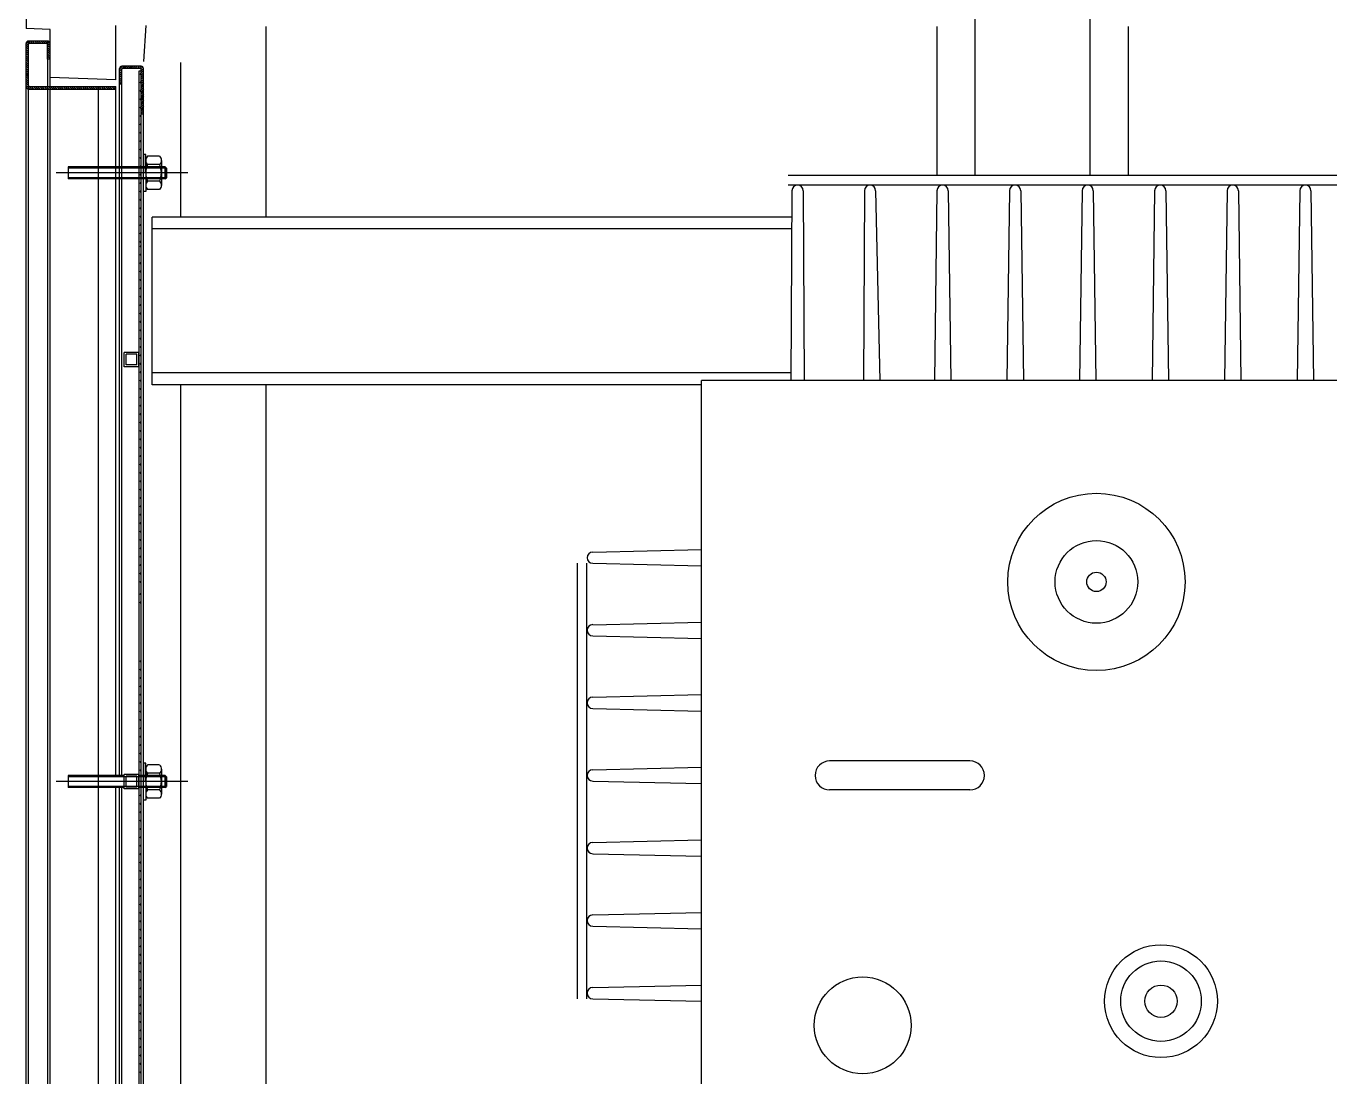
# Model space of a CAD drawing. Header units: millimetres. Extents: x -35961 to -35580, y 154458 to 154764.
# Drawn here: x -35906.196 to -35905.108, y 154634.217 to 154635.094 of the extents above; entities that cross this region are included whole.
import ezdxf

# ---------------------------------------------------------------- set-up
doc = ezdxf.new("R2010")
doc.units = ezdxf.units.MM
doc.header["$MEASUREMENT"] = 0
for name, color, linetype in [('AM_0', 7, 'ByBlock'), ('CONTORNO', 7, 'ByBlock'), ('REJILLA', 7, 'ByBlock'), ('UPN-140', 7, 'ByBlock')]:
    doc.layers.add(name, color=color, linetype=linetype)

msp = doc.modelspace()

# ---------------------------------------------------------------- linework, layer by layer
at = {"layer": 'AM_0', "color": 7}
for p, q in [((-35905.3765, 154634.9694, 0), (-35905.5597, 154634.9694, 0)), ((-35904.3305, 154634.9694, 0), (-35905.3765, 154634.9694, 0)), ((-35905.3765, 154634.9614, 0), (-35905.5597, 154634.9614, 0)), ((-35905.5568, 154634.9567, 0), (-35905.5575, 154634.7985, 0)), ((-35905.5473, 154634.9567, 0), (-35905.5466, 154634.7985, 0)), ((-35905.4962, 154634.9567, 0), (-35905.497, 154634.7985, 0)), ((-35905.4868, 154634.9567, 0), (-35905.4832, 154634.7985, 0)), ((-35905.4356, 154634.9567, 0), (-35905.4377, 154634.7985, 0)), ((-35905.4262, 154634.9567, 0), (-35905.4241, 154634.7985, 0)), ((-35905.3751, 154634.9567, 0), (-35905.3772, 154634.7985, 0)), ((-35904.5286, 154634.9614, 0), (-35905.3765, 154634.9614, 0)), ((-35905.3656, 154634.9567, 0), (-35905.3635, 154634.7985, 0)), ((-35905.3145, 154634.9567, 0), (-35905.3166, 154634.7985, 0)), ((-35905.3051, 154634.9567, 0), (-35905.303, 154634.7985, 0)), ((-35905.2539, 154634.9567, 0), (-35905.256, 154634.7985, 0)), ((-35905.2445, 154634.9567, 0), (-35905.2424, 154634.7985, 0)), ((-35905.1934, 154634.9567, 0), (-35905.1955, 154634.7985, 0)), ((-35905.184, 154634.9567, 0), (-35905.1819, 154634.7985, 0)), ((-35905.1328, 154634.9567, 0), (-35905.1349, 154634.7985, 0)), ((-35905.1234, 154634.9567, 0), (-35905.1213, 154634.7985, 0)), ((-35905.6322, 154634.1391, 0), (-35905.6322, 154634.7985, 0)), ((-35905.4526, 154634.7985, 0), (-35905.6322, 154634.7985, 0)), ((-35904.9117, 154634.7985, 0), (-35905.4526, 154634.7985, 0)), ((-35905.723, 154634.6552, 0), (-35905.6322, 154634.6573, 0)), ((-35905.7358, 154634.2825, 0), (-35905.7358, 154634.6459, 0)), ((-35905.7278, 154634.2824, 0), (-35905.7278, 154634.6458, 0)), ((-35905.723, 154634.6458, 0), (-35905.6322, 154634.6437, 0)), ((-35905.723, 154634.5946, 0), (-35905.6322, 154634.5967, 0)), ((-35905.723, 154634.5852, 0), (-35905.6322, 154634.5831, 0)), ((-35905.723, 154634.5341, 0), (-35905.6322, 154634.5362, 0)), ((-35905.723, 154634.5246, 0), (-35905.6322, 154634.5225, 0)), ((-35905.723, 154634.4735, 0), (-35905.6322, 154634.4756, 0)), ((-35905.4081, 154634.4809, 0), (-35905.5252, 154634.4809, 0)), ((-35905.723, 154634.4641, 0), (-35905.6322, 154634.462, 0)), ((-35905.4081, 154634.4567, 0), (-35905.5252, 154634.4567, 0)), ((-35905.723, 154634.4129, 0), (-35905.6322, 154634.415, 0)), ((-35905.723, 154634.4035, 0), (-35905.6322, 154634.4014, 0)), ((-35905.723, 154634.3524, 0), (-35905.6322, 154634.3545, 0)), ((-35905.723, 154634.343, 0), (-35905.6322, 154634.3409, 0)), ((-35905.723, 154634.2918, 0), (-35905.6322, 154634.2939, 0)), ((-35905.723, 154634.2824, 0), (-35905.6322, 154634.2803, 0))]:
    msp.add_line(p, q, dxfattribs=at)
for centre, radius in [((-35905.3025, 154634.6303, 0), 0.074), ((-35905.3025, 154634.6303, 0), 0.0345), ((-35905.3025, 154634.6303, 0), 0.00807), ((-35905.2486, 154634.2804, 0), 0.0471), ((-35905.2486, 154634.2804, 0), 0.0336), ((-35905.4976, 154634.2602, 0), 0.0404), ((-35905.2486, 154634.2804, 0), 0.0135)]:
    msp.add_circle(centre, radius, dxfattribs=at)
for centre, radius, start, end in [((-35905.552, 154634.9567, 0), 0.00471, 360, 180), ((-35905.4915, 154634.9567, 0), 0.00471, 360, 180), ((-35905.4309, 154634.9567, 0), 0.00471, 360, 180), ((-35905.3704, 154634.9567, 0), 0.00471, 360, 180), ((-35905.3098, 154634.9567, 0), 0.00471, 360, 180), ((-35905.2492, 154634.9567, 0), 0.00471, 360, 180), ((-35905.1887, 154634.9567, 0), 0.00471, 360, 180), ((-35905.1281, 154634.9567, 0), 0.00471, 360, 180), ((-35905.723, 154634.6505, 0), 0.00471, 90, 270), ((-35905.723, 154634.5899, 0), 0.00471, 90, 270), ((-35905.723, 154634.5294, 0), 0.00471, 90, 270), ((-35905.723, 154634.4688, 0), 0.00471, 90, 270), ((-35905.5252, 154634.4688, 0), 0.0121, 90, 270), ((-35905.4081, 154634.4688, 0), 0.0121, 270, 90), ((-35905.723, 154634.4082, 0), 0.00471, 90, 270), ((-35905.723, 154634.3477, 0), 0.00471, 90, 270), ((-35905.723, 154634.2871, 0), 0.00471, 90, 270)]:
    msp.add_arc(centre, radius, start, end, dxfattribs=at)
at = {"layer": 'CONTORNO'}
for p, q in [((-35905.404, 154635.1371, 0), (-35905.404, 154634.9694, 0)), ((-35905.3076, 154634.9694, 0), (-35905.3076, 154635.1371, 0)), ((-35906.121, 154635.0493, 0), (-35906.121, 154635.0945, 0)), ((-35906.096, 154635.0945, 0), (-35906.0981, 154635.0645, 0)), ((-35905.9958, 154635.0938, 0), (-35905.9958, 154634.9348, 0)), ((-35905.4358, 154635.0938, 0), (-35905.4358, 154634.9694, 0)), ((-35905.2758, 154634.9694, 0), (-35905.2758, 154635.0938, 0)), ((-35906.176, 154635.0914, 0), (-35906.196, 154635.0921, 0)), ((-35906.176, 154635.0513, 0), (-35906.176, 154635.0914, 0)), ((-35906.176, 154635.0506, 0), (-35906.176, 154635.0906, 0)), ((-35906.0667, 154634.9348, 0), (-35906.0667, 154635.0638, 0)), ((-35906.121, 154635.0493, 0), (-35906.176, 154635.0513, 0)), ((-35906.0667, 154634.1428, 0), (-35906.0667, 154634.7948, 0)), ((-35905.9958, 154634.7948, 0), (-35905.9958, 154634.1428, 0))]:
    msp.add_line(p, q, dxfattribs=at)
msp.add_arc((-35905.996, 154635.0945, 0), 0.2, 90, 180.6851, dxfattribs=at)
at = {"layer": 'REJILLA', "color": 5}
for p, q in [((-35906.1921, 154635.0796, 0), (-35906.1941, 154635.0816, 0)), ((-35906.194, 154633.8836, 0), (-35906.194, 154635.0816, 0)), ((-35906.178, 154635.0816, 0), (-35906.194, 154635.0816, 0)), ((-35906.1903, 154635.0796, 0), (-35906.1923, 154635.0816, 0)), ((-35906.1886, 154635.0796, 0), (-35906.1906, 154635.0816, 0)), ((-35906.1868, 154635.0796, 0), (-35906.1888, 154635.0816, 0)), ((-35906.185, 154635.0796, 0), (-35906.187, 154635.0816, 0)), ((-35906.1833, 154635.0796, 0), (-35906.1853, 154635.0816, 0)), ((-35906.1815, 154635.0796, 0), (-35906.1835, 154635.0816, 0)), ((-35906.1797, 154635.0796, 0), (-35906.1817, 154635.0816, 0)), ((-35906.176, 154635.0777, 0), (-35906.18, 154635.0816, 0)), ((-35906.176, 154635.0794, 0), (-35906.1782, 154635.0816, 0)), ((-35906.178, 154635.0816, 0), (-35906.178, 154633.8836, 0)), ((-35906.194, 154635.078, 0), (-35906.196, 154635.08, 0)), ((-35906.196, 154633.8836, 0), (-35906.196, 154635.0796, 0)), ((-35906.196, 154635.0436, 0), (-35906.196, 154635.0796, 0)), ((-35906.194, 154635.0762, 0), (-35906.196, 154635.0782, 0)), ((-35906.194, 154635.0745, 0), (-35906.196, 154635.0765, 0)), ((-35906.194, 154635.0727, 0), (-35906.196, 154635.0747, 0)), ((-35906.194, 154635.0709, 0), (-35906.196, 154635.0729, 0)), ((-35906.194, 154635.0692, 0), (-35906.196, 154635.0712, 0)), ((-35906.1938, 154635.0795, 0), (-35906.1953, 154635.0811, 0)), ((-35906.194, 154635.0441, 0), (-35906.194, 154635.0791, 0)), ((-35906.1785, 154635.0796, 0), (-35906.1935, 154635.0796, 0)), ((-35906.178, 154635.0666, 0), (-35906.178, 154635.0791, 0)), ((-35906.176, 154635.0759, 0), (-35906.178, 154635.0779, 0)), ((-35906.176, 154635.0741, 0), (-35906.178, 154635.0761, 0)), ((-35906.176, 154635.0724, 0), (-35906.178, 154635.0744, 0)), ((-35906.176, 154635.0706, 0), (-35906.178, 154635.0726, 0)), ((-35906.176, 154635.0688, 0), (-35906.178, 154635.0708, 0)), ((-35906.176, 154633.8836, 0), (-35906.176, 154635.0796, 0)), ((-35906.176, 154635.0666, 0), (-35906.176, 154635.0796, 0)), ((-35906.194, 154635.0674, 0), (-35906.196, 154635.0694, 0)), ((-35906.194, 154635.0656, 0), (-35906.196, 154635.0676, 0)), ((-35906.194, 154635.0639, 0), (-35906.196, 154635.0659, 0)), ((-35906.194, 154635.0621, 0), (-35906.196, 154635.0641, 0)), ((-35906.194, 154635.0603, 0), (-35906.196, 154635.0623, 0)), ((-35906.194, 154635.0586, 0), (-35906.196, 154635.0606, 0)), ((-35906.176, 154635.0671, 0), (-35906.178, 154635.0691, 0)), ((-35906.1773, 154635.0666, 0), (-35906.178, 154635.0673, 0)), ((-35906.178, 154635.0666, 0), (-35906.178, 154635.0436, 0)), ((-35906.176, 154635.0666, 0), (-35906.178, 154635.0666, 0)), ((-35906.176, 154635.0436, 0), (-35906.176, 154635.0666, 0)), ((-35906.1138, 154635.0606, 0), (-35906.118, 154635.0564, 0)), ((-35906.1155, 154635.0606, 0), (-35906.118, 154635.0582, 0)), ((-35906.1, 154635.0606, 0), (-35906.116, 154635.0606, 0)), ((-35906.112, 154635.0606, 0), (-35906.114, 154635.0586, 0)), ((-35906.1102, 154635.0606, 0), (-35906.1122, 154635.0586, 0)), ((-35906.1085, 154635.0606, 0), (-35906.1105, 154635.0586, 0)), ((-35906.1067, 154635.0606, 0), (-35906.1087, 154635.0586, 0)), ((-35906.1049, 154635.0606, 0), (-35906.1069, 154635.0586, 0)), ((-35906.1032, 154635.0606, 0), (-35906.1052, 154635.0586, 0)), ((-35906.1014, 154635.0606, 0), (-35906.1034, 154635.0586, 0)), ((-35906.0997, 154635.0606, 0), (-35906.1016, 154635.0586, 0)), ((-35906.0985, 154635.06, 0), (-35906.1001, 154635.0584, 0)), ((-35906.194, 154635.0568, 0), (-35906.196, 154635.0588, 0)), ((-35906.194, 154635.055, 0), (-35906.196, 154635.057, 0)), ((-35906.194, 154635.0533, 0), (-35906.196, 154635.0553, 0)), ((-35906.194, 154635.0515, 0), (-35906.196, 154635.0535, 0)), ((-35906.194, 154635.0497, 0), (-35906.196, 154635.0517, 0)), ((-35906.194, 154635.0479, 0), (-35906.196, 154635.0499, 0)), ((-35906.118, 154634.9766, 0), (-35906.118, 154635.0586, 0)), ((-35906.116, 154635.0566, 0), (-35906.118, 154635.0546, 0)), ((-35906.116, 154635.0549, 0), (-35906.118, 154635.0529, 0)), ((-35906.116, 154635.0531, 0), (-35906.118, 154635.0511, 0)), ((-35906.116, 154635.0513, 0), (-35906.118, 154635.0493, 0)), ((-35906.118, 154634.5006, 0), (-35906.118, 154635.0506, 0)), ((-35906.116, 154635.0496, 0), (-35906.118, 154635.0476, 0)), ((-35906.116, 154634.9766, 0), (-35906.116, 154635.0581, 0)), ((-35906.116, 154634.5006, 0), (-35906.116, 154635.0506, 0)), ((-35906.1005, 154635.0586, 0), (-35906.1155, 154635.0586, 0)), ((-35906.1, 154635.0566, 0), (-35906.102, 154635.0566, 0)), ((-35906.1015, 154634.9766, 0), (-35906.1015, 154635.0566, 0)), ((-35906.1015, 154634.5006, 0), (-35906.1015, 154635.0506, 0)), ((-35906.098, 154635.0587, 0), (-35906.1, 154635.0567, 0)), ((-35906.1, 154635.0206, 0), (-35906.1, 154635.0581, 0)), ((-35906.098, 154635.057, 0), (-35906.1, 154635.055, 0)), ((-35906.098, 154635.0552, 0), (-35906.1, 154635.0532, 0)), ((-35906.098, 154635.0534, 0), (-35906.1, 154635.0514, 0)), ((-35906.098, 154635.0517, 0), (-35906.1, 154635.0497, 0)), ((-35906.1, 154634.5006, 0), (-35906.1, 154635.0506, 0)), ((-35906.098, 154635.0499, 0), (-35906.1, 154635.0479, 0)), ((-35906.098, 154634.9766, 0), (-35906.098, 154635.0586, 0)), ((-35906.098, 154634.5006, 0), (-35906.098, 154635.0506, 0)), ((-35906.194, 154635.0462, 0), (-35906.196, 154635.0482, 0)), ((-35906.1912, 154635.0416, 0), (-35906.196, 154635.0464, 0)), ((-35906.193, 154635.0416, 0), (-35906.196, 154635.0446, 0)), ((-35906.1951, 154635.0419, 0), (-35906.1957, 154635.0426, 0)), ((-35906.194, 154635.0416, 0), (-35906.121, 154635.0416, 0)), ((-35906.1935, 154635.0436, 0), (-35906.121, 154635.0436, 0)), ((-35906.1895, 154635.0416, 0), (-35906.1915, 154635.0436, 0)), ((-35906.1877, 154635.0416, 0), (-35906.1897, 154635.0436, 0)), ((-35906.1859, 154635.0416, 0), (-35906.1879, 154635.0436, 0)), ((-35906.1841, 154635.0416, 0), (-35906.1861, 154635.0436, 0)), ((-35906.1824, 154635.0416, 0), (-35906.1844, 154635.0436, 0)), ((-35906.1806, 154635.0416, 0), (-35906.1826, 154635.0436, 0)), ((-35906.1788, 154635.0416, 0), (-35906.1808, 154635.0436, 0)), ((-35906.178, 154635.0426, 0), (-35906.1791, 154635.0436, 0)), ((-35906.1771, 154635.0416, 0), (-35906.178, 154635.0426, 0)), ((-35906.176, 154635.0423, 0), (-35906.1773, 154635.0436, 0)), ((-35906.1753, 154635.0416, 0), (-35906.176, 154635.0423, 0)), ((-35906.1735, 154635.0416, 0), (-35906.1755, 154635.0436, 0)), ((-35906.1718, 154635.0416, 0), (-35906.1738, 154635.0436, 0)), ((-35906.17, 154635.0416, 0), (-35906.172, 154635.0436, 0)), ((-35906.1682, 154635.0416, 0), (-35906.1702, 154635.0436, 0)), ((-35906.1665, 154635.0416, 0), (-35906.1685, 154635.0436, 0)), ((-35906.1647, 154635.0416, 0), (-35906.1667, 154635.0436, 0)), ((-35906.1629, 154635.0416, 0), (-35906.1649, 154635.0436, 0)), ((-35906.1612, 154635.0416, 0), (-35906.1632, 154635.0436, 0)), ((-35906.1594, 154635.0416, 0), (-35906.1614, 154635.0436, 0)), ((-35906.1576, 154635.0416, 0), (-35906.1596, 154635.0436, 0)), ((-35906.1559, 154635.0416, 0), (-35906.1579, 154635.0436, 0)), ((-35906.1541, 154635.0416, 0), (-35906.1561, 154635.0436, 0)), ((-35906.1523, 154635.0416, 0), (-35906.1543, 154635.0436, 0)), ((-35906.1506, 154635.0416, 0), (-35906.1526, 154635.0436, 0)), ((-35906.1488, 154635.0416, 0), (-35906.1508, 154635.0436, 0)), ((-35906.147, 154635.0416, 0), (-35906.149, 154635.0436, 0)), ((-35906.1453, 154635.0416, 0), (-35906.1473, 154635.0436, 0)), ((-35906.1435, 154635.0416, 0), (-35906.1455, 154635.0436, 0)), ((-35906.1417, 154635.0416, 0), (-35906.1437, 154635.0436, 0)), ((-35906.14, 154635.0416, 0), (-35906.142, 154635.0436, 0)), ((-35906.1382, 154635.0416, 0), (-35906.1402, 154635.0436, 0)), ((-35906.1364, 154635.0416, 0), (-35906.1384, 154635.0436, 0)), ((-35906.1347, 154635.0416, 0), (-35906.1367, 154635.0436, 0)), ((-35906.1355, 154633.8856, 0), (-35906.1355, 154635.0436, 0)), ((-35906.1329, 154635.0416, 0), (-35906.1349, 154635.0436, 0)), ((-35906.1311, 154635.0416, 0), (-35906.1331, 154635.0436, 0)), ((-35906.1293, 154635.0416, 0), (-35906.1313, 154635.0436, 0)), ((-35906.1276, 154635.0416, 0), (-35906.1296, 154635.0436, 0)), ((-35906.1258, 154635.0416, 0), (-35906.1278, 154635.0436, 0)), ((-35906.124, 154635.0416, 0), (-35906.126, 154635.0436, 0)), ((-35906.1223, 154635.0416, 0), (-35906.1243, 154635.0436, 0)), ((-35906.121, 154635.0421, 0), (-35906.1225, 154635.0436, 0)), ((-35906.121, 154634.5006, 0), (-35906.121, 154635.0436, 0)), ((-35906.121, 154634.9766, 0), (-35906.121, 154635.0436, 0)), ((-35906.116, 154635.0478, 0), (-35906.118, 154635.0458, 0)), ((-35906.116, 154635.0456, 0), (-35906.118, 154635.0456, 0)), ((-35906.116, 154635.046, 0), (-35906.1164, 154635.0456, 0)), ((-35906.098, 154635.0481, 0), (-35906.1, 154635.0461, 0)), ((-35906.098, 154635.0464, 0), (-35906.1, 154635.0444, 0)), ((-35906.098, 154635.0446, 0), (-35906.1, 154635.0426, 0)), ((-35906.098, 154635.0428, 0), (-35906.1, 154635.0408, 0)), ((-35906.098, 154635.0411, 0), (-35906.1, 154635.0391, 0)), ((-35906.098, 154635.0393, 0), (-35906.1, 154635.0373, 0)), ((-35906.098, 154635.0375, 0), (-35906.1, 154635.0355, 0)), ((-35906.098, 154635.0358, 0), (-35906.1, 154635.0338, 0)), ((-35906.098, 154635.034, 0), (-35906.1, 154635.032, 0)), ((-35906.098, 154635.0322, 0), (-35906.1, 154635.0302, 0)), ((-35906.098, 154635.0304, 0), (-35906.1, 154635.0284, 0)), ((-35906.098, 154635.0287, 0), (-35906.1, 154635.0267, 0)), ((-35906.098, 154635.0269, 0), (-35906.1, 154635.0249, 0)), ((-35906.098, 154635.0251, 0), (-35906.1, 154635.0231, 0)), ((-35906.098, 154635.0234, 0), (-35906.1, 154635.0214, 0)), ((-35906.1, 154634.9766, 0), (-35906.1, 154635.0206, 0)), ((-35906.098, 154635.0206, 0), (-35906.1, 154635.0206, 0)), ((-35906.098, 154635.0216, 0), (-35906.099, 154635.0206, 0)), ((-35906.0799, 154634.9766, 0), (-35906.161, 154634.9766, 0)), ((-35906.161, 154634.9766, 0), (-35906.161, 154634.9666, 0)), ((-35906.0789, 154634.9756, 0), (-35906.161, 154634.9756, 0)), ((-35906.0799, 154634.9766, 0), (-35906.0799, 154634.9666, 0)), ((-35906.0799, 154634.9666, 0), (-35906.0799, 154634.9766, 0)), ((-35906.0799, 154634.9766, 0), (-35906.0789, 154634.9756, 0)), ((-35906.0789, 154634.9756, 0), (-35906.0789, 154634.9676, 0)), ((-35906.061, 154634.9716, 0), (-35906.171, 154634.9716, 0)), ((-35906.0789, 154634.9676, 0), (-35906.161, 154634.9676, 0)), ((-35906.0799, 154634.9666, 0), (-35906.161, 154634.9666, 0)), ((-35906.0799, 154634.9666, 0), (-35906.0789, 154634.9676, 0)), ((-35906.114, 154634.8098, 0), (-35906.114, 154634.8218, 0)), ((-35906.102, 154634.8218, 0), (-35906.114, 154634.8218, 0)), ((-35906.102, 154634.8098, 0), (-35906.102, 154634.8218, 0)), ((-35906.102, 154634.8098, 0), (-35906.114, 154634.8098, 0)), ((-35906.1125, 154634.8113, 0), (-35906.1125, 154634.8203, 0)), ((-35906.1035, 154634.8203, 0), (-35906.1125, 154634.8203, 0)), ((-35906.1035, 154634.8113, 0), (-35906.1125, 154634.8113, 0)), ((-35906.1035, 154634.8113, 0), (-35906.1035, 154634.8203, 0)), ((-35906.121, 154634.4686, 0), (-35906.121, 154634.5006, 0)), ((-35906.118, 154634.4686, 0), (-35906.118, 154634.5006, 0)), ((-35906.116, 154634.4686, 0), (-35906.116, 154634.5006, 0)), ((-35906.1015, 154633.9606, 0), (-35906.1015, 154634.5006, 0)), ((-35906.1, 154633.9606, 0), (-35906.1, 154634.5006, 0)), ((-35906.098, 154633.9606, 0), (-35906.098, 154634.5006, 0)), ((-35906.061, 154634.4636, 0), (-35906.171, 154634.4636, 0)), ((-35906.114, 154634.4686, 0), (-35906.161, 154634.4686, 0)), ((-35906.161, 154634.4686, 0), (-35906.161, 154634.4586, 0)), ((-35906.0789, 154634.4676, 0), (-35906.161, 154634.4676, 0)), ((-35906.114, 154634.4576, 0), (-35906.114, 154634.4696, 0)), ((-35906.102, 154634.4696, 0), (-35906.114, 154634.4696, 0)), ((-35906.1125, 154634.4591, 0), (-35906.1125, 154634.4681, 0)), ((-35906.1035, 154634.4681, 0), (-35906.1125, 154634.4681, 0)), ((-35906.1035, 154634.4591, 0), (-35906.1035, 154634.4681, 0)), ((-35906.102, 154634.4576, 0), (-35906.102, 154634.4696, 0)), ((-35906.0799, 154634.4686, 0), (-35906.102, 154634.4686, 0)), ((-35906.0799, 154634.4686, 0), (-35906.0799, 154634.4586, 0)), ((-35906.0799, 154634.4586, 0), (-35906.0799, 154634.4686, 0)), ((-35906.0799, 154634.4686, 0), (-35906.0789, 154634.4676, 0)), ((-35906.0789, 154634.4676, 0), (-35906.0789, 154634.4596, 0)), ((-35906.0789, 154634.4596, 0), (-35906.161, 154634.4596, 0)), ((-35906.114, 154634.4586, 0), (-35906.161, 154634.4586, 0)), ((-35906.121, 154633.9606, 0), (-35906.121, 154634.4586, 0)), ((-35906.118, 154633.9606, 0), (-35906.118, 154634.4586, 0)), ((-35906.116, 154633.9606, 0), (-35906.116, 154634.4586, 0)), ((-35906.102, 154634.4576, 0), (-35906.114, 154634.4576, 0)), ((-35906.1035, 154634.4591, 0), (-35906.1125, 154634.4591, 0)), ((-35906.0799, 154634.4586, 0), (-35906.102, 154634.4586, 0)), ((-35906.0799, 154634.4586, 0), (-35906.0789, 154634.4596, 0))]:
    msp.add_line(p, q, dxfattribs=at)
at = {"layer": 'REJILLA'}
for p, q in [((-35906.096, 154634.987, 0), (-35906.098, 154634.987, 0)), ((-35906.098, 154634.987, 0), (-35906.098, 154634.9716, 0)), ((-35906.096, 154634.9716, 0), (-35906.096, 154634.987, 0)), ((-35906.0845, 154634.9855, 0), (-35906.0945, 154634.9855, 0)), ((-35906.096, 154634.982, 0), (-35906.096, 154634.9612, 0)), ((-35906.096, 154634.982, 0), (-35906.096, 154634.9612, 0)), ((-35906.0845, 154634.9786, 0), (-35906.0945, 154634.9786, 0)), ((-35906.083, 154634.982, 0), (-35906.083, 154634.9612, 0)), ((-35906.098, 154634.9562, 0), (-35906.098, 154634.9716, 0)), ((-35906.096, 154634.9716, 0), (-35906.096, 154634.9562, 0)), ((-35906.0845, 154634.9647, 0), (-35906.0945, 154634.9647, 0)), ((-35906.096, 154634.9562, 0), (-35906.098, 154634.9562, 0)), ((-35906.0845, 154634.9578, 0), (-35906.0945, 154634.9578, 0)), ((-35906.096, 154634.479, 0), (-35906.098, 154634.479, 0)), ((-35906.098, 154634.479, 0), (-35906.098, 154634.4636, 0)), ((-35906.096, 154634.4636, 0), (-35906.096, 154634.479, 0)), ((-35906.096, 154634.474, 0), (-35906.096, 154634.4532, 0)), ((-35906.096, 154634.474, 0), (-35906.096, 154634.4532, 0)), ((-35906.0845, 154634.4775, 0), (-35906.0945, 154634.4775, 0)), ((-35906.083, 154634.474, 0), (-35906.083, 154634.4532, 0)), ((-35906.098, 154634.4482, 0), (-35906.098, 154634.4636, 0)), ((-35906.096, 154634.4636, 0), (-35906.096, 154634.4482, 0)), ((-35906.0845, 154634.4706, 0), (-35906.0945, 154634.4706, 0)), ((-35906.0845, 154634.4567, 0), (-35906.0945, 154634.4567, 0)), ((-35906.096, 154634.4482, 0), (-35906.098, 154634.4482, 0)), ((-35906.0845, 154634.4498, 0), (-35906.0945, 154634.4498, 0))]:
    msp.add_line(p, q, dxfattribs=at)
at = {"layer": 'REJILLA', "color": 5}
for centre, radius, start, end in [((-35906.194, 154635.0796, 0), 0.002, 90, 180), ((-35906.178, 154635.0796, 0), 0.002, 0, 90), ((-35906.1935, 154635.0791, 0), 0.0005, 90, 180), ((-35906.1785, 154635.0791, 0), 0.0005, 0, 90), ((-35906.116, 154635.0586, 0), 0.002, 90, 180), ((-35906.1, 154635.0586, 0), 0.002, 0, 90), ((-35906.1155, 154635.0581, 0), 0.0005, 90, 180), ((-35906.1005, 154635.0541, 0), 0.00025, 90, 270), ((-35906.1005, 154635.0581, 0), 0.0005, 0, 90), ((-35906.1005, 154635.0541, 0), 0.00025, 270, 90), ((-35906.194, 154635.0436, 0), 0.002, 180, 270), ((-35906.1935, 154635.0441, 0), 0.0005, 180, 270), ((-35906.1005, 154635.0471, 0), 0.00025, 90, 270), ((-35906.1005, 154635.0401, 0), 0.00025, 90, 270), ((-35906.1005, 154635.0471, 0), 0.00025, 270, 90), ((-35906.1005, 154635.0401, 0), 0.00025, 270, 90), ((-35906.1005, 154635.0331, 0), 0.00025, 90, 270), ((-35906.1005, 154635.0331, 0), 0.00025, 270, 90), ((-35906.1005, 154635.0261, 0), 0.00025, 90, 270), ((-35906.1005, 154635.0191, 0), 0.00025, 90, 270), ((-35906.1005, 154635.0261, 0), 0.00025, 270, 90), ((-35906.1005, 154635.0191, 0), 0.00025, 270, 90), ((-35906.1005, 154635.0121, 0), 0.00025, 90, 270), ((-35906.1005, 154635.0121, 0), 0.00025, 270, 90), ((-35906.1005, 154635.0051, 0), 0.00025, 90, 270), ((-35906.1005, 154634.9981, 0), 0.00025, 90, 270), ((-35906.1005, 154635.0051, 0), 0.00025, 270, 90), ((-35906.1005, 154634.9981, 0), 0.00025, 270, 90), ((-35906.1005, 154634.9911, 0), 0.00025, 90, 270), ((-35906.1005, 154634.9841, 0), 0.00025, 90, 270), ((-35906.1005, 154634.9911, 0), 0.00025, 270, 90), ((-35906.1005, 154634.9841, 0), 0.00025, 270, 90), ((-35906.1005, 154634.9771, 0), 0.00025, 90, 270), ((-35906.1005, 154634.9771, 0), 0.00025, 270, 90), ((-35906.1005, 154634.9701, 0), 0.00025, 90, 270), ((-35906.1005, 154634.9631, 0), 0.00025, 90, 270), ((-35906.1005, 154634.9631, 0), 0.00025, 90, 270), ((-35906.1005, 154634.9701, 0), 0.00025, 270, 90), ((-35906.1005, 154634.9631, 0), 0.00025, 270, 90), ((-35906.1005, 154634.9631, 0), 0.00025, 270, 90), ((-35906.1005, 154634.9561, 0), 0.00025, 90, 270), ((-35906.1005, 154634.9561, 0), 0.00025, 90, 270), ((-35906.1005, 154634.9561, 0), 0.00025, 270, 90), ((-35906.1005, 154634.9561, 0), 0.00025, 270, 90), ((-35906.1005, 154634.9491, 0), 0.00025, 90, 270), ((-35906.1005, 154634.9491, 0), 0.00025, 90, 270), ((-35906.1005, 154634.9421, 0), 0.00025, 90, 270), ((-35906.1005, 154634.9421, 0), 0.00025, 90, 270), ((-35906.1005, 154634.9491, 0), 0.00025, 270, 90), ((-35906.1005, 154634.9491, 0), 0.00025, 270, 90), ((-35906.1005, 154634.9421, 0), 0.00025, 270, 90), ((-35906.1005, 154634.9421, 0), 0.00025, 270, 90), ((-35906.1005, 154634.9351, 0), 0.00025, 90, 270), ((-35906.1005, 154634.9351, 0), 0.00025, 90, 270), ((-35906.1005, 154634.9351, 0), 0.00025, 270, 90), ((-35906.1005, 154634.9351, 0), 0.00025, 270, 90), ((-35906.1005, 154634.9281, 0), 0.00025, 90, 270), ((-35906.1005, 154634.9281, 0), 0.00025, 90, 270), ((-35906.1005, 154634.9211, 0), 0.00025, 90, 270), ((-35906.1005, 154634.9211, 0), 0.00025, 90, 270), ((-35906.1005, 154634.9281, 0), 0.00025, 270, 90), ((-35906.1005, 154634.9281, 0), 0.00025, 270, 90), ((-35906.1005, 154634.9211, 0), 0.00025, 270, 90), ((-35906.1005, 154634.9211, 0), 0.00025, 270, 90), ((-35906.1005, 154634.9141, 0), 0.00025, 90, 270), ((-35906.1005, 154634.9141, 0), 0.00025, 90, 270), ((-35906.1005, 154634.9103, 0), 0.00025, 90, 270), ((-35906.1005, 154634.9103, 0), 0.00025, 90, 270), ((-35906.1005, 154634.9141, 0), 0.00025, 270, 90), ((-35906.1005, 154634.9141, 0), 0.00025, 270, 90), ((-35906.1005, 154634.9103, 0), 0.00025, 270, 90), ((-35906.1005, 154634.9103, 0), 0.00025, 270, 90), ((-35906.1005, 154634.9033, 0), 0.00025, 90, 270), ((-35906.1005, 154634.9033, 0), 0.00025, 90, 270), ((-35906.1005, 154634.9033, 0), 0.00025, 270, 90), ((-35906.1005, 154634.9033, 0), 0.00025, 270, 90), ((-35906.1005, 154634.8963, 0), 0.00025, 90, 270), ((-35906.1005, 154634.8963, 0), 0.00025, 90, 270), ((-35906.1005, 154634.8893, 0), 0.00025, 90, 270), ((-35906.1005, 154634.8963, 0), 0.00025, 270, 90), ((-35906.1005, 154634.8963, 0), 0.00025, 270, 90), ((-35906.1005, 154634.8893, 0), 0.00025, 270, 90), ((-35906.1005, 154634.8823, 0), 0.00025, 90, 270), ((-35906.1005, 154634.8753, 0), 0.00025, 90, 270), ((-35906.1005, 154634.8823, 0), 0.00025, 270, 90), ((-35906.1005, 154634.8753, 0), 0.00025, 270, 90), ((-35906.1005, 154634.8683, 0), 0.00025, 90, 270), ((-35906.1005, 154634.8683, 0), 0.00025, 270, 90), ((-35906.1005, 154634.8613, 0), 0.00025, 90, 270), ((-35906.1005, 154634.8543, 0), 0.00025, 90, 270), ((-35906.1005, 154634.8613, 0), 0.00025, 270, 90), ((-35906.1005, 154634.8543, 0), 0.00025, 270, 90), ((-35906.1005, 154634.8473, 0), 0.00025, 90, 270), ((-35906.1005, 154634.8473, 0), 0.00025, 270, 90), ((-35906.1005, 154634.8403, 0), 0.00025, 90, 270), ((-35906.1005, 154634.8333, 0), 0.00025, 90, 270), ((-35906.1005, 154634.8403, 0), 0.00025, 270, 90), ((-35906.1005, 154634.8333, 0), 0.00025, 270, 90), ((-35906.1005, 154634.8263, 0), 0.00025, 90, 270), ((-35906.1005, 154634.8263, 0), 0.00025, 270, 90), ((-35906.1005, 154634.8193, 0), 0.00025, 90, 270), ((-35906.1005, 154634.8123, 0), 0.00025, 90, 270), ((-35906.1005, 154634.8193, 0), 0.00025, 270, 90), ((-35906.1005, 154634.8123, 0), 0.00025, 270, 90), ((-35906.1005, 154634.8053, 0), 0.00025, 90, 270), ((-35906.1005, 154634.8053, 0), 0.00025, 270, 90), ((-35906.1005, 154634.7983, 0), 0.00025, 90, 270), ((-35906.1005, 154634.7913, 0), 0.00025, 90, 270), ((-35906.1005, 154634.7983, 0), 0.00025, 270, 90), ((-35906.1005, 154634.7913, 0), 0.00025, 270, 90), ((-35906.1005, 154634.7843, 0), 0.00025, 90, 270), ((-35906.1005, 154634.7773, 0), 0.00025, 90, 270), ((-35906.1005, 154634.7843, 0), 0.00025, 270, 90), ((-35906.1005, 154634.7773, 0), 0.00025, 270, 90), ((-35906.1005, 154634.7703, 0), 0.00025, 90, 270), ((-35906.1005, 154634.7703, 0), 0.00025, 270, 90), ((-35906.1005, 154634.7633, 0), 0.00025, 90, 270), ((-35906.1005, 154634.7563, 0), 0.00025, 90, 270), ((-35906.1005, 154634.7633, 0), 0.00025, 270, 90), ((-35906.1005, 154634.7563, 0), 0.00025, 270, 90), ((-35906.1005, 154634.7493, 0), 0.00025, 90, 270), ((-35906.1005, 154634.7493, 0), 0.00025, 270, 90), ((-35906.1005, 154634.7423, 0), 0.00025, 90, 270), ((-35906.1005, 154634.7353, 0), 0.00025, 90, 270), ((-35906.1005, 154634.7423, 0), 0.00025, 270, 90), ((-35906.1005, 154634.7353, 0), 0.00025, 270, 90), ((-35906.1005, 154634.7283, 0), 0.00025, 90, 270), ((-35906.1005, 154634.7283, 0), 0.00025, 270, 90), ((-35906.1005, 154634.7213, 0), 0.00025, 90, 270), ((-35906.1005, 154634.7143, 0), 0.00025, 90, 270), ((-35906.1005, 154634.7213, 0), 0.00025, 270, 90), ((-35906.1005, 154634.7143, 0), 0.00025, 270, 90), ((-35906.1005, 154634.7073, 0), 0.00025, 90, 270), ((-35906.1005, 154634.7073, 0), 0.00025, 270, 90), ((-35906.1005, 154634.7003, 0), 0.00025, 90, 270), ((-35906.1005, 154634.6933, 0), 0.00025, 90, 270), ((-35906.1005, 154634.7003, 0), 0.00025, 270, 90), ((-35906.1005, 154634.6933, 0), 0.00025, 270, 90), ((-35906.1005, 154634.6863, 0), 0.00025, 90, 270), ((-35906.1005, 154634.6793, 0), 0.00025, 90, 270), ((-35906.1005, 154634.6863, 0), 0.00025, 270, 90), ((-35906.1005, 154634.6793, 0), 0.00025, 270, 90), ((-35906.1005, 154634.6723, 0), 0.00025, 90, 270), ((-35906.1005, 154634.6723, 0), 0.00025, 270, 90), ((-35906.1005, 154634.6653, 0), 0.00025, 90, 270), ((-35906.1005, 154634.6583, 0), 0.00025, 90, 270), ((-35906.1005, 154634.6653, 0), 0.00025, 270, 90), ((-35906.1005, 154634.6583, 0), 0.00025, 270, 90), ((-35906.1005, 154634.6513, 0), 0.00025, 90, 270), ((-35906.1005, 154634.6513, 0), 0.00025, 270, 90), ((-35906.1005, 154634.6443, 0), 0.00025, 90, 270), ((-35906.1005, 154634.6373, 0), 0.00025, 90, 270), ((-35906.1005, 154634.6443, 0), 0.00025, 270, 90), ((-35906.1005, 154634.6373, 0), 0.00025, 270, 90), ((-35906.1005, 154634.6303, 0), 0.00025, 90, 270), ((-35906.1005, 154634.6303, 0), 0.00025, 270, 90), ((-35906.1005, 154634.6201, 0), 0.00025, 90, 270), ((-35906.1005, 154634.6201, 0), 0.00025, 270, 90), ((-35906.1005, 154634.6131, 0), 0.00025, 90, 270), ((-35906.1005, 154634.6131, 0), 0.00025, 270, 90), ((-35906.1005, 154634.5641, 0), 0.00025, 90, 270), ((-35906.1005, 154634.5641, 0), 0.00025, 270, 90), ((-35906.1005, 154634.5571, 0), 0.00025, 90, 270), ((-35906.1005, 154634.5501, 0), 0.00025, 90, 270), ((-35906.1005, 154634.5571, 0), 0.00025, 270, 90), ((-35906.1005, 154634.5501, 0), 0.00025, 270, 90), ((-35906.1005, 154634.5431, 0), 0.00025, 90, 270), ((-35906.1005, 154634.5431, 0), 0.00025, 270, 90), ((-35906.1005, 154634.5361, 0), 0.00025, 90, 270), ((-35906.1005, 154634.5291, 0), 0.00025, 90, 270), ((-35906.1005, 154634.5361, 0), 0.00025, 270, 90), ((-35906.1005, 154634.5291, 0), 0.00025, 270, 90), ((-35906.1005, 154634.5221, 0), 0.00025, 90, 270), ((-35906.1005, 154634.5221, 0), 0.00025, 270, 90), ((-35906.1005, 154634.5151, 0), 0.00025, 90, 270), ((-35906.1005, 154634.5081, 0), 0.00025, 90, 270), ((-35906.1005, 154634.5151, 0), 0.00025, 270, 90), ((-35906.1005, 154634.5081, 0), 0.00025, 270, 90), ((-35906.1005, 154634.5011, 0), 0.00025, 90, 270), ((-35906.1005, 154634.4941, 0), 0.00025, 90, 270), ((-35906.1005, 154634.5011, 0), 0.00025, 270, 90), ((-35906.1005, 154634.4941, 0), 0.00025, 270, 90), ((-35906.1005, 154634.4871, 0), 0.00025, 90, 270), ((-35906.1005, 154634.4871, 0), 0.00025, 270, 90), ((-35906.1005, 154634.4801, 0), 0.00025, 90, 270), ((-35906.1005, 154634.4731, 0), 0.00025, 90, 270), ((-35906.1005, 154634.4801, 0), 0.00025, 270, 90), ((-35906.1005, 154634.4731, 0), 0.00025, 270, 90), ((-35906.1005, 154634.4521, 0), 0.00025, 90, 270), ((-35906.1005, 154634.4521, 0), 0.00025, 270, 90), ((-35906.1005, 154634.4451, 0), 0.00025, 90, 270), ((-35906.1005, 154634.4451, 0), 0.00025, 270, 90), ((-35906.1005, 154634.4381, 0), 0.00025, 90, 270), ((-35906.1005, 154634.4311, 0), 0.00025, 90, 270), ((-35906.1005, 154634.4381, 0), 0.00025, 270, 90), ((-35906.1005, 154634.4311, 0), 0.00025, 270, 90), ((-35906.1005, 154634.4241, 0), 0.00025, 90, 270), ((-35906.1005, 154634.4241, 0), 0.00025, 90, 270), ((-35906.1005, 154634.4241, 0), 0.00025, 270, 90), ((-35906.1005, 154634.4241, 0), 0.00025, 270, 90), ((-35906.1005, 154634.4171, 0), 0.00025, 90, 270), ((-35906.1005, 154634.4171, 0), 0.00025, 90, 270), ((-35906.1005, 154634.4101, 0), 0.00025, 90, 270), ((-35906.1005, 154634.4101, 0), 0.00025, 90, 270), ((-35906.1005, 154634.4171, 0), 0.00025, 270, 90), ((-35906.1005, 154634.4171, 0), 0.00025, 270, 90), ((-35906.1005, 154634.4101, 0), 0.00025, 270, 90), ((-35906.1005, 154634.4101, 0), 0.00025, 270, 90), ((-35906.1005, 154634.4031, 0), 0.00025, 90, 270), ((-35906.1005, 154634.4031, 0), 0.00025, 90, 270), ((-35906.1005, 154634.3961, 0), 0.00025, 90, 270), ((-35906.1005, 154634.3961, 0), 0.00025, 90, 270), ((-35906.1005, 154634.4031, 0), 0.00025, 270, 90), ((-35906.1005, 154634.4031, 0), 0.00025, 270, 90), ((-35906.1005, 154634.3961, 0), 0.00025, 270, 90), ((-35906.1005, 154634.3961, 0), 0.00025, 270, 90), ((-35906.1005, 154634.3891, 0), 0.00025, 90, 270), ((-35906.1005, 154634.3891, 0), 0.00025, 90, 270), ((-35906.1005, 154634.3891, 0), 0.00025, 270, 90), ((-35906.1005, 154634.3891, 0), 0.00025, 270, 90), ((-35906.1005, 154634.3821, 0), 0.00025, 90, 270), ((-35906.1005, 154634.3751, 0), 0.00025, 90, 270), ((-35906.1005, 154634.3821, 0), 0.00025, 270, 90), ((-35906.1005, 154634.3751, 0), 0.00025, 270, 90), ((-35906.1005, 154634.3681, 0), 0.00025, 90, 270), ((-35906.1005, 154634.3681, 0), 0.00025, 270, 90), ((-35906.1005, 154634.3611, 0), 0.00025, 90, 270), ((-35906.1005, 154634.3541, 0), 0.00025, 90, 270), ((-35906.1005, 154634.3611, 0), 0.00025, 270, 90), ((-35906.1005, 154634.3541, 0), 0.00025, 270, 90), ((-35906.1005, 154634.3471, 0), 0.00025, 90, 270), ((-35906.1005, 154634.3471, 0), 0.00025, 270, 90), ((-35906.1005, 154634.3401, 0), 0.00025, 90, 270), ((-35906.1005, 154634.3331, 0), 0.00025, 90, 270), ((-35906.1005, 154634.3401, 0), 0.00025, 270, 90), ((-35906.1005, 154634.3331, 0), 0.00025, 270, 90), ((-35906.1005, 154634.3261, 0), 0.00025, 90, 270), ((-35906.1005, 154634.3261, 0), 0.00025, 270, 90), ((-35906.1005, 154634.3191, 0), 0.00025, 90, 270), ((-35906.1005, 154634.3121, 0), 0.00025, 90, 270), ((-35906.1005, 154634.3191, 0), 0.00025, 270, 90), ((-35906.1005, 154634.3121, 0), 0.00025, 270, 90), ((-35906.1005, 154634.3051, 0), 0.00025, 90, 270), ((-35906.1005, 154634.2981, 0), 0.00025, 90, 270), ((-35906.1005, 154634.3051, 0), 0.00025, 270, 90), ((-35906.1005, 154634.2981, 0), 0.00025, 270, 90), ((-35906.1005, 154634.2911, 0), 0.00025, 90, 270), ((-35906.1005, 154634.2911, 0), 0.00025, 270, 90), ((-35906.1005, 154634.2841, 0), 0.00025, 90, 270), ((-35906.1005, 154634.2771, 0), 0.00025, 90, 270), ((-35906.1005, 154634.2841, 0), 0.00025, 270, 90), ((-35906.1005, 154634.2771, 0), 0.00025, 270, 90), ((-35906.1005, 154634.2701, 0), 0.00025, 90, 270), ((-35906.1005, 154634.2701, 0), 0.00025, 270, 90), ((-35906.1005, 154634.2631, 0), 0.00025, 90, 270), ((-35906.1005, 154634.2561, 0), 0.00025, 90, 270), ((-35906.1005, 154634.2631, 0), 0.00025, 270, 90), ((-35906.1005, 154634.2561, 0), 0.00025, 270, 90), ((-35906.1005, 154634.2491, 0), 0.00025, 90, 270), ((-35906.1005, 154634.2491, 0), 0.00025, 270, 90), ((-35906.1005, 154634.2421, 0), 0.00025, 90, 270), ((-35906.1005, 154634.2351, 0), 0.00025, 90, 270), ((-35906.1005, 154634.2421, 0), 0.00025, 270, 90), ((-35906.1005, 154634.2351, 0), 0.00025, 270, 90), ((-35906.1005, 154634.2281, 0), 0.00025, 90, 270), ((-35906.1005, 154634.2281, 0), 0.00025, 270, 90), ((-35906.1005, 154634.2211, 0), 0.00025, 90, 270), ((-35906.1005, 154634.2211, 0), 0.00025, 270, 90)]:
    msp.add_arc(centre, radius, start, end, dxfattribs=at)
at = {"layer": 'REJILLA'}
for centre, radius, start, end in [((-35906.0913, 154634.982, 0), 0.00475, 133.1542, 226.8458), ((-35906.0877, 154634.982, 0), 0.00475, 313.1542, 46.8458), ((-35906.0793, 154634.9716, 0), 0.0167, 155.5563, 204.4437), ((-35906.0997, 154634.9716, 0), 0.0167, 335.5563, 24.4437), ((-35906.0913, 154634.9612, 0), 0.00475, 133.1542, 226.8458), ((-35906.0877, 154634.9612, 0), 0.00475, 313.1542, 46.8458), ((-35906.0913, 154634.474, 0), 0.00475, 133.1542, 226.8458), ((-35906.0877, 154634.474, 0), 0.00475, 313.1542, 46.8458), ((-35906.0793, 154634.4636, 0), 0.0167, 155.5563, 204.4437), ((-35906.0997, 154634.4636, 0), 0.0167, 335.5563, 24.4437), ((-35906.0913, 154634.4532, 0), 0.00475, 133.1542, 226.8458), ((-35906.0877, 154634.4532, 0), 0.00475, 313.1542, 46.8458)]:
    msp.add_arc(centre, radius, start, end, dxfattribs=at)
at = {"layer": 'UPN-140'}
for p, q in [((-35905.5569, 154634.9348, 0), (-35906.0908, 154634.9348, 0)), ((-35906.0908, 154634.7948, 0), (-35906.0908, 154634.9348, 0)), ((-35905.5569, 154634.9248, 0), (-35906.0908, 154634.9248, 0)), ((-35905.5574, 154634.8049, 0), (-35906.0908, 154634.8049, 0)), ((-35905.6322, 154634.7948, 0), (-35906.0908, 154634.7948, 0))]:
    msp.add_line(p, q, dxfattribs=at)

doc.saveas('drawing.dxf')
